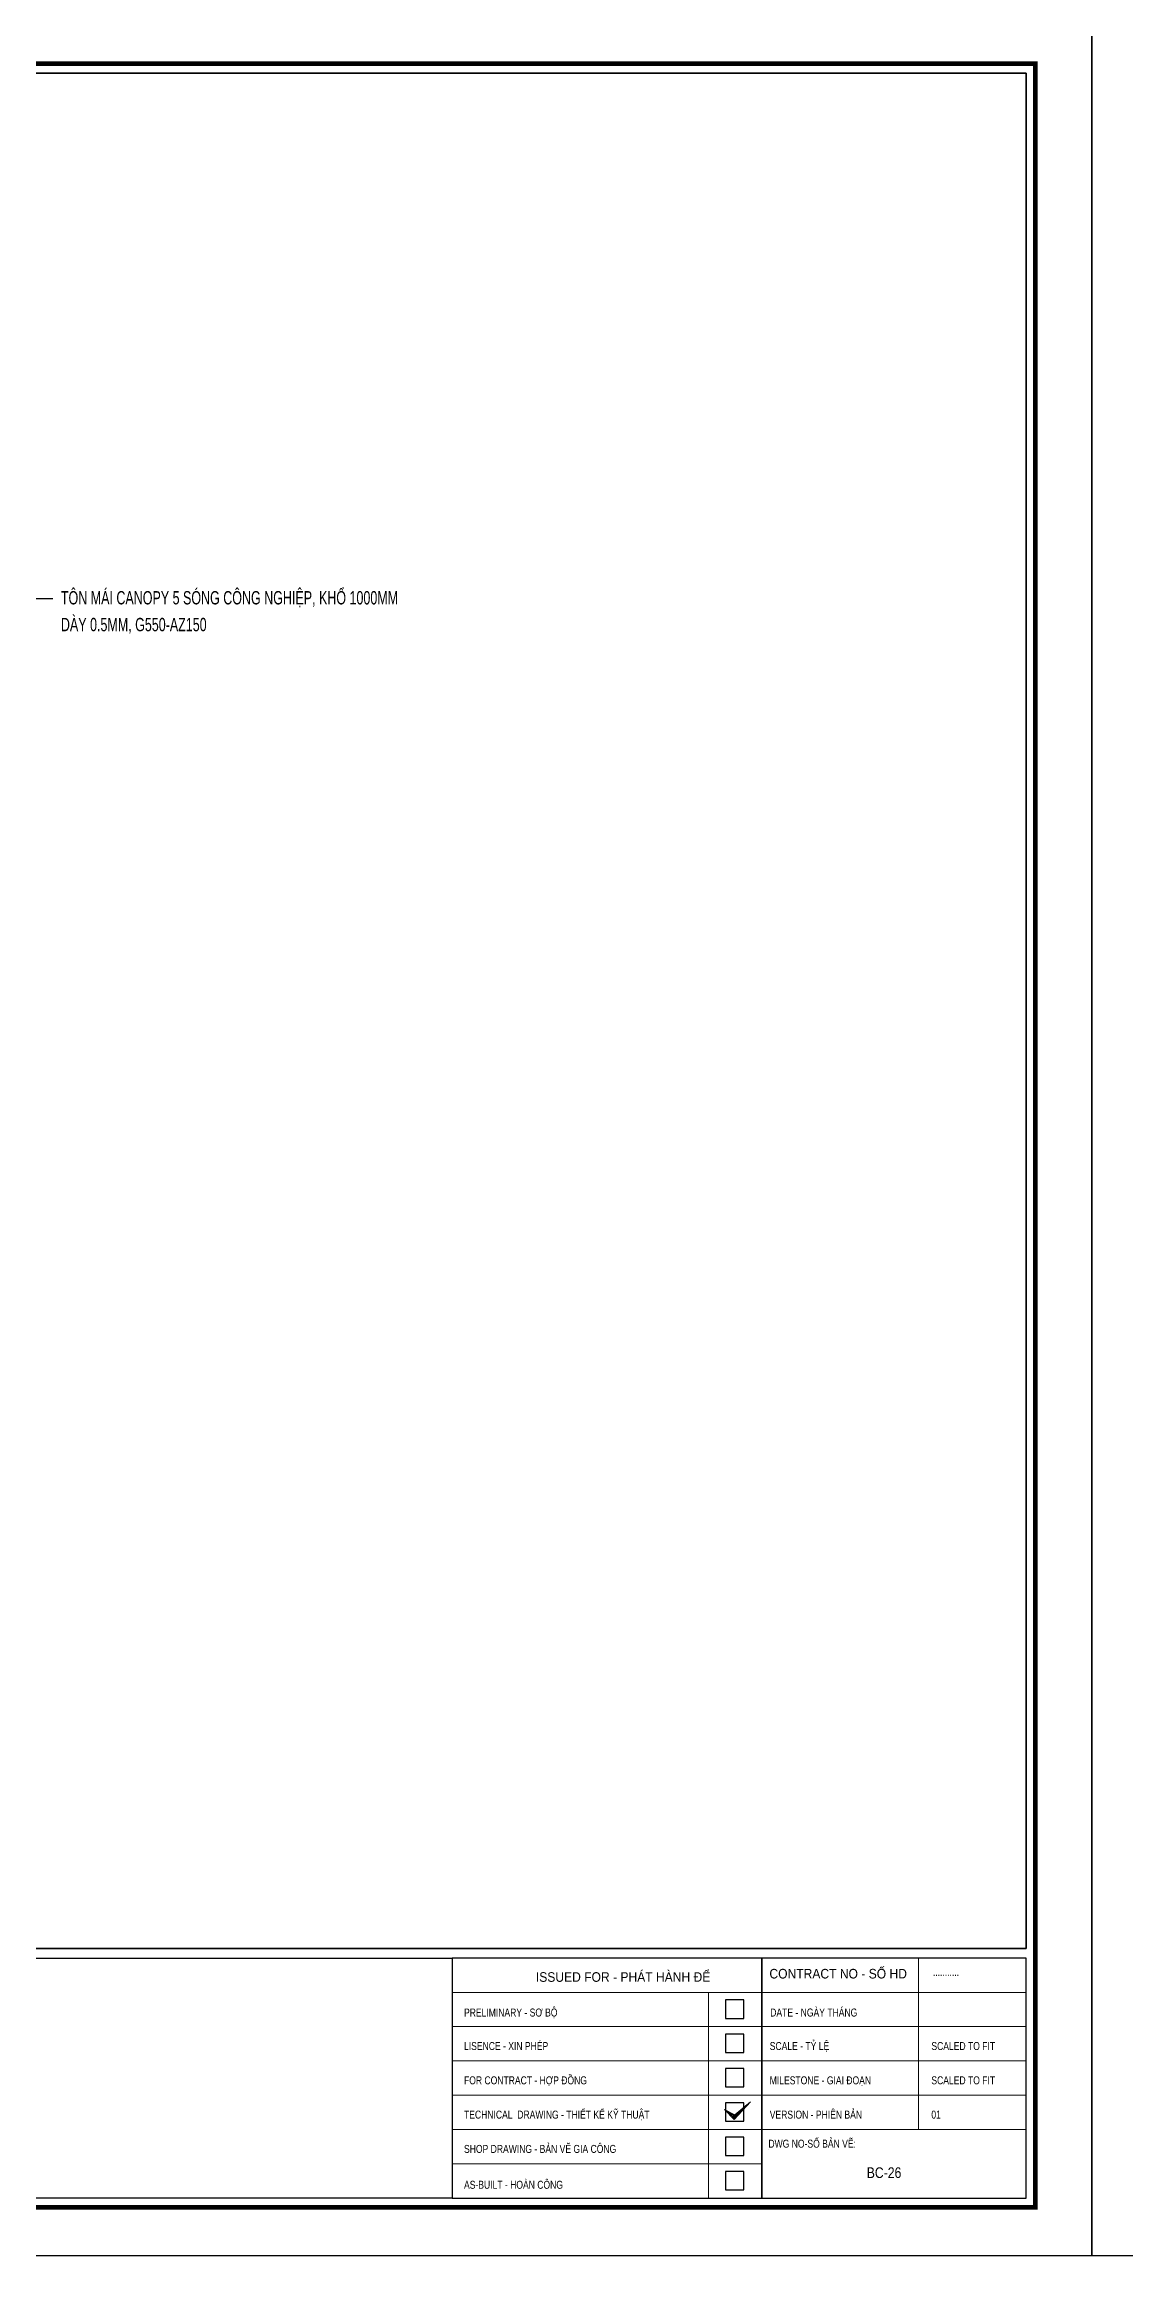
# Model space of a CAD drawing. Header units: inches. Extents: x 2 to 32666, y -5537 to 22.
# Drawn here: x 14075.4 to 14277.9, y -4544.5 to -4129.9 of the extents above; entities that cross this region are included whole.
import ezdxf
from ezdxf.enums import TextEntityAlignment as Align

# ---------------------------------------------------------------- set-up
doc = ezdxf.new("R2010")
doc.units = ezdxf.units.IN
doc.header["$MEASUREMENT"] = 0
for name, color, linetype in [('2', 2, 'Continuous'), ('3', 3, 'Continuous'), ('7', 7, 'Continuous'), ('BAO KHUNG', 31, 'Continuous'), ('DIM', 8, 'Continuous'), ('Fast RSQ_A2 Frame$0$Khung ten', 4, 'Continuous'), ('NET IN', 3, 'Continuous')]:
    doc.layers.add(name, color=color, linetype=linetype)
doc.layers.add('Cover text', color=7, linetype='Continuous', true_color=0x52370f)
for name, color, linetype, lineweight in [('DETAIL$0$S-Dim', 8, 'Continuous', 20), ('DETAIL$0$S-Hatch', 8, 'Continuous', 13), ('S-Hatch', 8, 'Continuous', 9)]:
    doc.layers.add(name, color=color, linetype=linetype, lineweight=lineweight)
doc.styles.add('ST1', font='vnshx.shx', dxfattribs={"width": 0.7})
doc.styles.add('ST1H', font='vnshxh.shx', dxfattribs={"width": 0.7})
doc.styles.get("Standard").update_dxf_attribs({"font": 'arial.ttf'})
doc.styles.add('STYLE2', font='VHAVAN.TTF')
doc.styles.add('TIEU DE', font='Vharialn.ttf')
doc.dimstyles.new('30', dxfattribs={"dimtxt": 2.5, "dimasz": 1, "dimexe": 1, "dimexo": 0, "dimgap": 1, "dimtad": 1, "dimdec": 0, "dimlfac": 30, "dimzin": 0, "dimdsep": 46, "dimtxsty": 'ST1', "dimblk": 'ARCHTICK', "dimcen": 1, "dimdle": 1, "dimclrd": 8, "dimclre": 8, "dimclrt": 3, "dimadec": 0, "dimazin": 0, "dimtfac": 1, "dimtdec": 0, "dimtix": 1, "dimtmove": 1, "dimatfit": 0, "dimldrblk": 'DOT', "dimfxl": 0.18, "dimtfill": 1, "dimtolj": 1, "dimtzin": 0, "dimlwd": -1, "dimlwe": -1, "dimarcsym": 2})

# ---------------------------------------------------------------- blocks, each defined once
blk = doc.blocks.new('DETAIL$0$MARK')
at = {"layer": 'DETAIL$0$S-Hatch', "linetype": 'Continuous'}
h = blk.add_hatch(dxfattribs=at)
h.set_pattern_fill('ANSI31', color=256, scale=50, style=0)
h.paths.add_polyline_path([(1667850, -1156933), (1667909, -1156997), (1668012, -1156885), (1667913, -1156967)])
at = {"layer": 'DETAIL$0$S-Dim', "linetype": 'Continuous'}
blk.add_lwpolyline([(1667850, -1156933), (1667909, -1156997), (1668012, -1156885), (1667913, -1156967), (1667850, -1156933)], dxfattribs=at)
blk = doc.blocks.new('kt kien truc 1')
at = {"layer": '2', "color": 157, "linetype": 'Continuous'}
blk.add_lwpolyline([(0, 420), (594, 420), (594, 0), (0, 0)], close=True, dxfattribs=at)
at = {"layer": '7', "color": 147, "linetype": 'Continuous'}
blk.add_lwpolyline([(12.33, 57.61), (581.67, 57.61), (581.67, 409.19), (12.33, 409.19)], close=True, dxfattribs=at)
at = {"layer": 'BAO KHUNG', "color": 167, "linetype": 'Continuous', "const_width": 0.871}
blk.add_lwpolyline([(10.59, 9.07), (583.41, 9.07), (583.41, 410.93), (10.59, 410.93)], close=True, dxfattribs=at)
at = {"layer": 'BAO KHUNG', "color": 7}
for points in [[(211.89, 55.81), (474.14, 55.81), (474.14, 10.81), (211.89, 10.81)], [(474.14, 10.81), (532.16, 10.81), (532.16, 55.81), (474.14, 55.81)], [(532.16, 10.81), (581.67, 10.81), (581.67, 55.81), (532.16, 55.81)]]:
    blk.add_lwpolyline(points, close=True, dxfattribs=at)
at = {"layer": 'Fast RSQ_A2 Frame$0$Khung ten', "color": 7, "ltscale": 1000}
for points in [[(525.34, 44.51), (528.78, 44.51), (528.78, 47.96), (525.34, 47.96)], [(525.34, 38.09), (528.78, 38.09), (528.78, 41.53), (525.34, 41.53)], [(525.34, 31.66), (528.78, 31.66), (528.78, 35.1), (525.34, 35.1)], [(525.34, 25.23), (528.78, 25.23), (528.78, 28.67), (525.34, 28.67)], [(525.34, 18.8), (528.78, 18.8), (528.78, 22.24), (525.34, 22.24)], [(525.34, 12.37), (528.78, 12.37), (528.78, 15.81), (525.34, 15.81)]]:
    blk.add_lwpolyline(points, close=True, dxfattribs=at)
at = {"layer": 'S-Hatch'}
for p, q in [((561.54, 55.81), (561.54, 23.67)), ((474.14, 49.38), (532.16, 49.38)), ((522.13, 10.81), (522.13, 49.38)), ((532.16, 49.38), (581.67, 49.38)), ((474.14, 42.95), (532.16, 42.95)), ((532.16, 42.95), (581.67, 42.95)), ((474.14, 36.52), (532.16, 36.52)), ((532.16, 36.52), (581.67, 36.52)), ((474.14, 30.1), (532.16, 30.1)), ((532.16, 30.1), (581.67, 30.1)), ((474.14, 23.67), (532.16, 23.67)), ((532.16, 23.67), (581.67, 23.67)), ((474.14, 17.24), (532.16, 17.24))]:
    blk.add_line(p, q, dxfattribs=at)
at = {"layer": 'DETAIL$0$S-Dim', "linetype": 'Continuous', "xscale": 0.02999999999301508, "yscale": 0.02999999999301508, "zscale": 0.02999999999301508}
blk.add_blockref('DETAIL$0$MARK', (-49510.32, 34735.43), dxfattribs=at)
at = {"layer": 'BAO KHUNG', "color": 7, "linetype": 'Continuous', "width": 0.9}
blk.add_text('CONTRACT NO - SỐ HD', height=1.8, dxfattribs=at).set_placement((533.57, 51.98))
blk.add_text('ISSUED FOR - PHÁT HÀNH ĐỂ ', height=1.8, dxfattribs=at).set_placement((506.46, 51.36), align=Align.CENTER)
at = {"layer": 'BAO KHUNG', "color": 109, "linetype": 'Continuous', "style": 'STYLE2', "width": 0.8}
blk.add_text('...........', height=1.5, dxfattribs=at).set_placement((564.21, 52.44))
at = {"layer": 'Cover text', "linetype": 'Continuous', "style": 'STYLE2', "width": 0.8}
for s, p in [('PRELIMINARY - S¥ Bé', (476.33, 44.85)), ('date - NGµY TH¸NG', (533.72, 44.85)), ('LISENCE - XIN PHÐP', (476.33, 38.57)), ('scale - tû lÖ', (533.63, 38.57)), ('scaled to fit', (563.92, 38.57)), ('FOR CONTRACT - HîP §åNG', (476.33, 32.14)), ('MILESTONE - GIAI §O¹N', (533.63, 32.14)), ('scaled to fit', (563.92, 32.14)), ('TECHNICAL  DRAWING - THIÕT KÕ Kü THUËT', (476.33, 25.71)), ('VERSION - PHI£N B¶N', (533.63, 25.71)), ('01', (563.92, 25.71)), ('SHOP DRAWING - B¶N VÏ GIA C¤NG', (476.33, 19.28)), ('%%u%%udwg no-sè b¶n vÏ:', (533.38, 20.26)), ('AS-BUILT - HOµN C¤NG', (476.33, 12.56))]:
    blk.add_text(s, height=1.5, dxfattribs=at).set_placement(p)
at = {"layer": 'Cover text', "ltscale": 0.5, "style": 'TIEU DE'}
for tag, p in [('STT', (555.05, 15.58)), ('TENBANVE', (45.93, 14.6))]:
    blk.add_attdef(tag, text='', height=2, dxfattribs=at).set_placement(p, align=Align.MIDDLE_CENTER)
blk = doc.blocks.new('_ArchTick')
at = {"color": 0, "linetype": 'ByBlock', "const_width": 0.15}
blk.add_lwpolyline([(-0.5, -0.5), (0.5, 0.5)], dxfattribs=at)
blk = doc.blocks.new('_Dot')
at = {"color": 0, "linetype": 'ByBlock', "lineweight": -2}
blk.add_line((-0.5, 0), (-1, 0), dxfattribs=at)
at = {"color": 0, "linetype": 'ByBlock', "const_width": 0.5}
blk.add_lwpolyline([(-0.25, 0, 1), (0.25, 0, 1)], format="xyb", close=True, dxfattribs=at)

msp = doc.modelspace()

# ---------------------------------------------------------------- linework, layer by layer
at = {"layer": 'DIM'}
msp.add_lwpolyline([(13690.1005, -4135.3349), (14259.4384, -4135.3349), (14259.4384, -4486.9148), (13690.1005, -4486.9148)], close=True, dxfattribs=at)
at = {"layer": 'NET IN'}
for points in [[(13677.7695, -4124.5249), (14271.7695, -4124.5249), (14271.7695, -4544.5249), (13677.7695, -4544.5249)], [(14271.7695, -4124.5249), (14865.7695, -4124.5249), (14865.7695, -4544.5249), (14271.7695, -4544.5249)]]:
    msp.add_lwpolyline(points, close=True, dxfattribs=at)

# ---------------------------------------------------------------- block references
at = {"layer": '3'}
ref = msp.add_blockref('kt kien truc 1', (13677.7695, -4544.5249), dxfattribs=at)
ref.add_attrib('STT', 'bc-26', dxfattribs={"ltscale": 0.5, "height": 2, "style": 'TIEU DE'}).set_placement((14232.8177, -4528.9455), align=Align.MIDDLE_CENTER)
msp.add_blockref('kt kien truc 1', (14271.7695, -4544.5249), dxfattribs=at)

# ---------------------------------------------------------------- texts
at = {"layer": '3', "style": 'ST1H', "width": 0.7}
for s, p in [('t«n m¸i canopy 5 sãng c«ng nghiÖp, khæ 1000mm', (14078.5498, -4234.9494)), ('dµy 0.5mm, g550-az150', (14078.5498, -4239.9757))]:
    msp.add_text(s, height=2.5, dxfattribs=at).set_placement(p)

# ---------------------------------------------------------------- leaders
at = {"layer": 'DIM'}
msp.add_leader([(14026.463, -4254.9062), (14069.6743, -4233.8573), (14077.0578, -4233.8573)], dimstyle='30', override={"dimgap": 1, "dimtad": 0}, dxfattribs=at)

doc.saveas('drawing.dxf')
